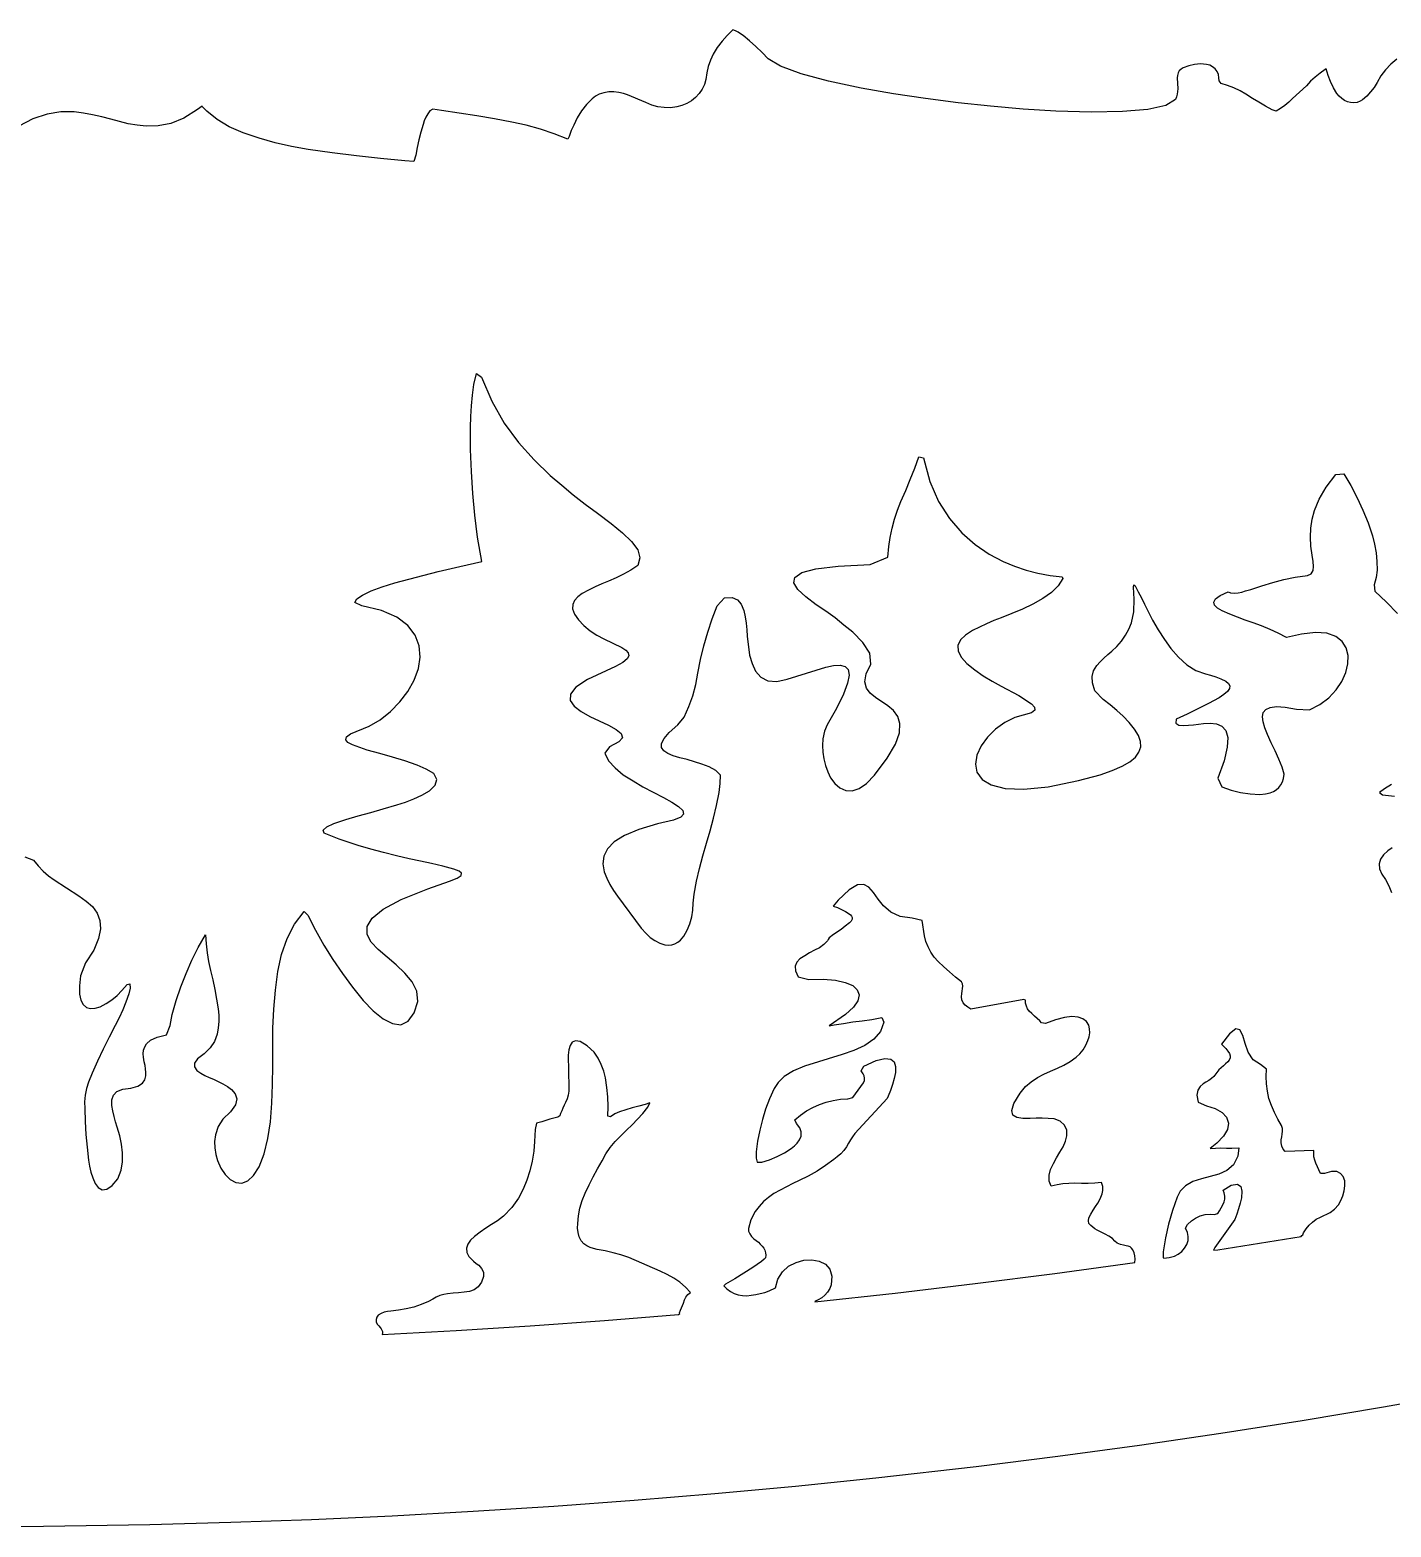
# Model space of a CAD drawing. Extents: x 0.2 to 24.2, y 0.3 to 12.3.
# Drawn here: x 12.452 to 16.189, y 0.272 to 4.385 of the extents above; entities that cross this region are included whole.
import ezdxf

# ---------------------------------------------------------------- set-up
doc = ezdxf.new("R2010")
doc.units = 0
doc.linetypes.add('0', pattern=[0])
doc.layers.add('1', color=7, linetype='0')

msp = doc.modelspace()

# ---------------------------------------------------------------- linework, layer by layer
at = {"layer": '1'}
for points in [[(16.204773, 4.30472), (16.18866, 4.291048), (16.174255, 4.275911), (16.16156, 4.25931), (16.150818, 4.241243), (16.142761, 4.227571), (16.13324, 4.21512), (16.122498, 4.203402), (16.110779, 4.192904), (16.104431, 4.189241), (16.095886, 4.186312), (16.087097, 4.185091), (16.078064, 4.185579), (16.069275, 4.187532), (16.061218, 4.191439), (16.053894, 4.19681), (16.046814, 4.203402), (16.040466, 4.21097), (16.030945, 4.226595), (16.022644, 4.243196), (16.016296, 4.260286), (16.011414, 4.278109), (16.00824, 4.276644), (15.994325, 4.266634), (15.981141, 4.255892), (15.968446, 4.244417), (15.956727, 4.231966), (15.918397, 4.19681), (15.908387, 4.1868), (15.897401, 4.177767), (15.885926, 4.16971), (15.873719, 4.162386), (15.863221, 4.166048), (15.844666, 4.176058), (15.8266, 4.186556), (15.808534, 4.197298), (15.790956, 4.208773), (15.774598, 4.21805), (15.757752, 4.226107), (15.740418, 4.232943), (15.722596, 4.238558), (15.717225, 4.24515), (15.716737, 4.25345), (15.715272, 4.262484), (15.71161, 4.270784), (15.706239, 4.278109), (15.699403, 4.283968), (15.691346, 4.288118), (15.682557, 4.290316), (15.6662, 4.29178), (15.649842, 4.29056), (15.633729, 4.287142), (15.618348, 4.281282), (15.612733, 4.27762), (15.60785, 4.272982), (15.604676, 4.267122), (15.602723, 4.26053), (15.602479, 4.253939), (15.603456, 4.223665), (15.602967, 4.216097), (15.601991, 4.208773), (15.599793, 4.201448), (15.597108, 4.194368), (15.570985, 4.177767), (15.521424, 4.16678), (15.451844, 4.160921), (15.366395, 4.1597), (15.268983, 4.162386), (15.179383, 4.168001), (15.089784, 4.17557), (15.000428, 4.185091), (14.911317, 4.196566), (14.822694, 4.209749), (14.734071, 4.22513), (14.644227, 4.244173), (14.569276, 4.264681), (14.512635, 4.285433), (14.478944, 4.306185), (14.462586, 4.32303), (14.445497, 4.339388), (14.428163, 4.355257), (14.410096, 4.370394), (14.403504, 4.375032), (14.396668, 4.379183), (14.389588, 4.382601), (14.38202, 4.385286), (14.366639, 4.370394), (14.352479, 4.35428), (14.339295, 4.337191), (14.327821, 4.319124), (14.320497, 4.302523), (14.314637, 4.285189), (14.310731, 4.267611), (14.30829, 4.249544), (14.303895, 4.235628), (14.297547, 4.222445), (14.289491, 4.210238), (14.279481, 4.199495), (14.26825, 4.190218), (14.255555, 4.182894), (14.242127, 4.177279), (14.227967, 4.173616), (14.210633, 4.171663), (14.193299, 4.171907), (14.176209, 4.174349), (14.159608, 4.178988), (14.143495, 4.185579), (14.092469, 4.207308), (14.081727, 4.210238), (14.068543, 4.213655), (14.055116, 4.21512), (14.041444, 4.214876), (14.028016, 4.212923), (14.015077, 4.209017), (14.005067, 4.203402), (13.99579, 4.196321), (13.980165, 4.180452), (13.966493, 4.163118), (13.954774, 4.144075), (13.945252, 4.124056), (13.94159, 4.116488), (13.938416, 4.108675), (13.935487, 4.100618), (13.932801, 4.092562), (13.928895, 4.085238), (13.891541, 4.10013), (13.8537, 4.11307), (13.814881, 4.123568), (13.775575, 4.131868), (13.727479, 4.141146), (13.679139, 4.149446), (13.630555, 4.157015), (13.581971, 4.163607), (13.55829, 4.167269), (13.550477, 4.163118), (13.544129, 4.154573), (13.539002, 4.14554), (13.534608, 4.135775), (13.531434, 4.125765), (13.525575, 4.104769), (13.520204, 4.083529), (13.515565, 4.062288), (13.51117, 4.041048), (13.506532, 4.024202), (13.481385, 4.025667), (13.414979, 4.032503), (13.348573, 4.039827), (13.282166, 4.048128), (13.216004, 4.057161), (13.17035, 4.065218), (13.125428, 4.075472), (13.080995, 4.087923), (13.037049, 4.102571), (12.999207, 4.119173), (12.96576, 4.138948), (12.93744, 4.161898), (12.925721, 4.174349), (12.9245, 4.176302), (12.911805, 4.166292), (12.874452, 4.142611), (12.838563, 4.128206), (12.804383, 4.121614), (12.77118, 4.120882), (12.746522, 4.123568), (12.722108, 4.127718), (12.697938, 4.133333), (12.674012, 4.140169), (12.64911, 4.146761), (12.624207, 4.152376), (12.598817, 4.157015), (12.573426, 4.160433), (12.537293, 4.160189), (12.499452, 4.154085), (12.459657, 4.140657), (12.421571, 4.120882)], [(12.437684, 2.113802), (12.46161, 2.10428), (12.474305, 2.089144), (12.488221, 2.074739), (12.503114, 2.0618), (12.518983, 2.050081), (12.586366, 2.006868), (12.606385, 1.99222), (12.623475, 1.976839), (12.636415, 1.959017), (12.644227, 1.938997), (12.64618, 1.915804), (12.640565, 1.889193), (12.627137, 1.857698), (12.604188, 1.822054), (12.591249, 1.787142), (12.588075, 1.759066), (12.588319, 1.736849), (12.591981, 1.719759), (12.598329, 1.707796), (12.607362, 1.700228), (12.618104, 1.69681), (12.630799, 1.697542), (12.644715, 1.701693), (12.661317, 1.710482), (12.676942, 1.72098), (12.691346, 1.732943), (12.70453, 1.74637), (12.71869, 1.762728), (12.726747, 1.765169), (12.726991, 1.752718), (12.723573, 1.737093), (12.715516, 1.714876), (12.706727, 1.693148), (12.696717, 1.671663), (12.685975, 1.650667), (12.669374, 1.618196), (12.65326, 1.585726), (12.637635, 1.552767), (12.622499, 1.519808), (12.612733, 1.494417), (12.607118, 1.476839), (12.6037, 1.459017), (12.602235, 1.440706), (12.602723, 1.422396), (12.603944, 1.386751), (12.605897, 1.351351), (12.609071, 1.31595), (12.612977, 1.28055), (12.615418, 1.264193), (12.619325, 1.247835), (12.624452, 1.231966), (12.630799, 1.216585), (12.639588, 1.204866), (12.650331, 1.199251), (12.663026, 1.200716), (12.677674, 1.210726), (12.693543, 1.229525), (12.702577, 1.252474), (12.706483, 1.276155), (12.70575, 1.300325), (12.703065, 1.324251), (12.698426, 1.347689), (12.69159, 1.370882), (12.687196, 1.38553), (12.68329, 1.400423), (12.679872, 1.41556), (12.677186, 1.430696), (12.677186, 1.446566), (12.681581, 1.459261), (12.690858, 1.469271), (12.706727, 1.475863), (12.729432, 1.47806), (12.748475, 1.483675), (12.760682, 1.491488), (12.767762, 1.501009), (12.770448, 1.511995), (12.770448, 1.521517), (12.769715, 1.531282), (12.76825, 1.540804), (12.765809, 1.550081), (12.763856, 1.563265), (12.762879, 1.572786), (12.7641, 1.582308), (12.767274, 1.591341), (12.772157, 1.599642), (12.783387, 1.609896), (12.801698, 1.618196), (12.826844, 1.624788), (12.836854, 1.650423), (12.842957, 1.680452), (12.8537, 1.718782), (12.866151, 1.75638), (12.880555, 1.793245), (12.896424, 1.829622), (12.914247, 1.865023), (12.933778, 1.899691), (12.935487, 1.875032), (12.938416, 1.850374), (12.942567, 1.825716), (12.947938, 1.801546), (12.954041, 1.775423), (12.959657, 1.749056), (12.96454, 1.722689), (12.96869, 1.696077), (12.970399, 1.678743), (12.970643, 1.661409), (12.969178, 1.643831), (12.966249, 1.626741), (12.958924, 1.606722), (12.947206, 1.588655), (12.930848, 1.572542), (12.912049, 1.55887), (12.903749, 1.546907), (12.903749, 1.536409), (12.910584, 1.527132), (12.921327, 1.519564), (12.932557, 1.512972), (12.944032, 1.507357), (12.956239, 1.502474), (12.969178, 1.496614), (12.981874, 1.489779), (12.994081, 1.482454), (13.005799, 1.474154), (13.015565, 1.462191), (13.019715, 1.448763), (13.016053, 1.432405), (13.003114, 1.413607), (12.982118, 1.393099), (12.968934, 1.372591), (12.961366, 1.349886), (12.959168, 1.332064), (12.959413, 1.314241), (12.962098, 1.296419), (12.966981, 1.279329), (12.976014, 1.258333), (12.987977, 1.240755), (13.001893, 1.227327), (13.017274, 1.219271), (13.033631, 1.217562), (13.049989, 1.223421), (13.066102, 1.23807), (13.081239, 1.262484), (13.094911, 1.297396), (13.105409, 1.339876), (13.112245, 1.385775), (13.115907, 1.437044), (13.118104, 1.488558), (13.119325, 1.539827), (13.119081, 1.591341), (13.119325, 1.643343), (13.121522, 1.695345), (13.125916, 1.747347), (13.132508, 1.798861), (13.143006, 1.845736), (13.157899, 1.889437), (13.178407, 1.928988), (13.204774, 1.9639), (13.214784, 1.953402), (13.236268, 1.911898), (13.259217, 1.87137), (13.283875, 1.83182), (13.310243, 1.793245), (13.337831, 1.755648), (13.367127, 1.719271), (13.394715, 1.69095), (13.421815, 1.668978), (13.44745, 1.655794), (13.470643, 1.65262), (13.490663, 1.661898), (13.50702, 1.684847), (13.51703, 1.716341), (13.514344, 1.744417), (13.501405, 1.770296), (13.481385, 1.794222), (13.457215, 1.816683), (13.408143, 1.858675), (13.389344, 1.879427), (13.378114, 1.900423), (13.378114, 1.922152), (13.391297, 1.945345), (13.421571, 1.969759), (13.471375, 1.99637), (13.544129, 2.025667), (13.604188, 2.046419), (13.62494, 2.054964), (13.635682, 2.062288), (13.637391, 2.068636), (13.630555, 2.074495), (13.615907, 2.080111), (13.585389, 2.087923), (13.554872, 2.095247), (13.524354, 2.101839), (13.493592, 2.108187), (13.458192, 2.116488), (13.423036, 2.125277), (13.388124, 2.134798), (13.353211, 2.144808), (13.300965, 2.16263), (13.260194, 2.178743), (13.257508, 2.187288), (13.26703, 2.196077), (13.286317, 2.205111), (13.319764, 2.215853), (13.3537, 2.226351), (13.387635, 2.235872), (13.421571, 2.24515), (13.459413, 2.256624), (13.48285, 2.264193), (13.505799, 2.272982), (13.528016, 2.28348), (13.5495, 2.295198), (13.565125, 2.310335), (13.56952, 2.32596), (13.560731, 2.342318), (13.539735, 2.354525), (13.515077, 2.365267), (13.481141, 2.376986), (13.447206, 2.387728), (13.412782, 2.397738), (13.378114, 2.406771), (13.337831, 2.420931), (13.324891, 2.428011), (13.319276, 2.435335), (13.320985, 2.442904), (13.331971, 2.451448), (13.383241, 2.472689), (13.413514, 2.490511), (13.441834, 2.512728), (13.467713, 2.539095), (13.489442, 2.567904), (13.506776, 2.598909), (13.518495, 2.630648), (13.523622, 2.66263), (13.52118, 2.693392), (13.510194, 2.722933), (13.48993, 2.749056), (13.459657, 2.772249), (13.41742, 2.79056), (13.363465, 2.803255), (13.344422, 2.812532), (13.350038, 2.822298), (13.365418, 2.832796), (13.388856, 2.844027), (13.418885, 2.855013), (13.453553, 2.866243), (13.513124, 2.882357), (13.572694, 2.897493), (13.632752, 2.911654), (13.693055, 2.924837), (13.681336, 2.991976), (13.673768, 3.052034), (13.668153, 3.112093), (13.664002, 3.17264), (13.661805, 3.232943), (13.661317, 3.293489), (13.662293, 3.32303), (13.664247, 3.352571), (13.667176, 3.382113), (13.671082, 3.411409), (13.678163, 3.441683), (13.692323, 3.431185), (13.720399, 3.365023), (13.754579, 3.305452), (13.793885, 3.25223), (13.836366, 3.204378), (13.880555, 3.161409), (13.912049, 3.13431), (13.944032, 3.107943), (13.976991, 3.082552), (14.010438, 3.057894), (14.047791, 3.029818), (14.079286, 3.004183), (14.104188, 2.980257), (14.12079, 2.957064), (14.126893, 2.934847), (14.12079, 2.914339), (14.101747, 2.901644), (14.081971, 2.890169), (14.061463, 2.879915), (14.040467, 2.870882), (14.022157, 2.863314), (14.003846, 2.855013), (13.986024, 2.846468), (13.968446, 2.837191), (13.956239, 2.828157), (13.947206, 2.818148), (13.942323, 2.807161), (13.942079, 2.794954), (13.947206, 2.78055), (13.957948, 2.764437), (13.973329, 2.748812), (13.990174, 2.734896), (14.008485, 2.722933), (14.028016, 2.712923), (14.077332, 2.688509), (14.088075, 2.681185), (14.094666, 2.673861), (14.096131, 2.665804), (14.091493, 2.657259), (14.07953, 2.647493), (14.05951, 2.636263), (13.983094, 2.601107), (13.950868, 2.579866), (13.935975, 2.560579), (13.935731, 2.543245), (13.946473, 2.527376), (13.965516, 2.512728), (13.989442, 2.4993), (14.040711, 2.47513), (14.061707, 2.463411), (14.075379, 2.452181), (14.079041, 2.440706), (14.069276, 2.429232), (14.043153, 2.416292), (14.030457, 2.398226), (14.040956, 2.377474), (14.058534, 2.357943), (14.081239, 2.339388), (14.108094, 2.322298), (14.135194, 2.306429), (14.163026, 2.291048), (14.191346, 2.276888), (14.21454, 2.263948), (14.23285, 2.251986), (14.244325, 2.240999), (14.246766, 2.230989), (14.238954, 2.222445), (14.219422, 2.214144), (14.175477, 2.204134), (14.123963, 2.189241), (14.084657, 2.17264), (14.056092, 2.154818), (14.037538, 2.135775), (14.027528, 2.115511), (14.025086, 2.094515), (14.028504, 2.072786), (14.035584, 2.054964), (14.044374, 2.03763), (14.054139, 2.021029), (14.06537, 2.005404), (14.130555, 1.917757), (14.144227, 1.902864), (14.155213, 1.892366), (14.167665, 1.883577), (14.181336, 1.876497), (14.195741, 1.871614), (14.205018, 1.870882), (14.214295, 1.871859), (14.223084, 1.874544), (14.231385, 1.879183), (14.238465, 1.885042), (14.247254, 1.89554), (14.256532, 1.912386), (14.263856, 1.929964), (14.268983, 1.948519), (14.271913, 1.967562), (14.272645, 1.986605), (14.275575, 2.011507), (14.282411, 2.046663), (14.290467, 2.08182), (14.299745, 2.116488), (14.309999, 2.150911), (14.320008, 2.185335), (14.329041, 2.220247), (14.337342, 2.255159), (14.344422, 2.290316), (14.347352, 2.315462), (14.348573, 2.338411), (14.334901, 2.351107), (14.317079, 2.360628), (14.297303, 2.367952), (14.27704, 2.374788), (14.256776, 2.380648), (14.236268, 2.385775), (14.218446, 2.39139), (14.203553, 2.397738), (14.192811, 2.405306), (14.186463, 2.414095), (14.186219, 2.425325), (14.193055, 2.438753), (14.207459, 2.455599), (14.230897, 2.475863), (14.248231, 2.497835), (14.26117, 2.526644), (14.271913, 2.556429), (14.280213, 2.586946), (14.286317, 2.617952), (14.293397, 2.655794), (14.30243, 2.693392), (14.312928, 2.730745), (14.325379, 2.767122), (14.339295, 2.803255), (14.359559, 2.824984), (14.379823, 2.826204), (14.394471, 2.820101), (14.404969, 2.807894), (14.411805, 2.790316), (14.415467, 2.772738), (14.418397, 2.755159), (14.42035, 2.737337), (14.421327, 2.719515), (14.428163, 2.668001), (14.434754, 2.644564), (14.444276, 2.624056), (14.45868, 2.607698), (14.477723, 2.596956), (14.503114, 2.595003), (14.530946, 2.602083), (14.636903, 2.635042), (14.658631, 2.639193), (14.676454, 2.640413), (14.690125, 2.636751), (14.69867, 2.627962), (14.701112, 2.61307), (14.697206, 2.590609), (14.685731, 2.560335), (14.6662, 2.521273), (14.640809, 2.476351), (14.633485, 2.458529), (14.629334, 2.438265), (14.628114, 2.41971), (14.628846, 2.401155), (14.631532, 2.382845), (14.63617, 2.364779), (14.642518, 2.3472), (14.650575, 2.330599), (14.662293, 2.31473), (14.676209, 2.303011), (14.691834, 2.296175), (14.709413, 2.295198), (14.7287, 2.301302), (14.749452, 2.315462), (14.771424, 2.338411), (14.806092, 2.384554), (14.828309, 2.423372), (14.839295, 2.454622), (14.840516, 2.479769), (14.834657, 2.499544), (14.823182, 2.515657), (14.807801, 2.528841), (14.77411, 2.55179), (14.759461, 2.563753), (14.748963, 2.577425), (14.744569, 2.594515), (14.747743, 2.615999), (14.76117, 2.642611), (14.758485, 2.673128), (14.738954, 2.702181), (14.711366, 2.730501), (14.687196, 2.750521), (14.662538, 2.769808), (14.637147, 2.788607), (14.611268, 2.806429), (14.582215, 2.828402), (14.560731, 2.848421), (14.5495, 2.866243), (14.552186, 2.88138), (14.571229, 2.894564), (14.609803, 2.904818), (14.671327, 2.911898), (14.758973, 2.916536), (14.807313, 2.936556), (14.810731, 2.965853), (14.814149, 2.991243), (14.819276, 3.016634), (14.825868, 3.041536), (14.833924, 3.065706), (14.84369, 3.089632), (14.856874, 3.12015), (14.869325, 3.150667), (14.881532, 3.181673), (14.893006, 3.212679), (14.905946, 3.209505), (14.923036, 3.145052), (14.946961, 3.089876), (14.976502, 3.043001), (15.010438, 3.003695), (15.047059, 2.971468), (15.085389, 2.945589), (15.124207, 2.925081), (15.155213, 2.912142), (15.187196, 2.901155), (15.219666, 2.892611), (15.25287, 2.886507), (15.286317, 2.882601), (15.287782, 2.878206), (15.274842, 2.857943), (15.256532, 2.839632), (15.233582, 2.823275), (15.20575, 2.808138), (15.17743, 2.794466), (15.148377, 2.781771), (15.118836, 2.77054), (15.098817, 2.762484), (15.078797, 2.753939), (15.059266, 2.744905), (15.039735, 2.735384), (15.020692, 2.722933), (15.00702, 2.709505), (14.99994, 2.694368), (15.000672, 2.678255), (15.009461, 2.661165), (15.024354, 2.644564), (15.046571, 2.626986), (15.069764, 2.610872), (15.093934, 2.59598), (15.118836, 2.582796), (15.16742, 2.556673), (15.201844, 2.534456), (15.209901, 2.524691), (15.210877, 2.51639), (15.202332, 2.50931), (15.15619, 2.496126), (15.128846, 2.482698), (15.103456, 2.464388), (15.081239, 2.442415), (15.063905, 2.418245), (15.052186, 2.393099), (15.048036, 2.368685), (15.052186, 2.34598), (15.06659, 2.32596), (15.091737, 2.311068), (15.129579, 2.30179), (15.181092, 2.299593), (15.248231, 2.306429), (15.331483, 2.32303), (15.390565, 2.339144), (15.423524, 2.350618), (15.450624, 2.362337), (15.471864, 2.374788), (15.487245, 2.387728), (15.49701, 2.401155), (15.501893, 2.41556), (15.501161, 2.430941), (15.495545, 2.447054), (15.485047, 2.464388), (15.470155, 2.482698), (15.453553, 2.499788), (15.435975, 2.515902), (15.417665, 2.531282), (15.398866, 2.545931), (15.376405, 2.570101), (15.369325, 2.591341), (15.368348, 2.609407), (15.372743, 2.625032), (15.381288, 2.638948), (15.391053, 2.649446), (15.401063, 2.6597), (15.411561, 2.669466), (15.422547, 2.678743), (15.436463, 2.691927), (15.449159, 2.706331), (15.459901, 2.7222), (15.468934, 2.739046), (15.476258, 2.756868), (15.482606, 2.786898), (15.484315, 2.821566), (15.481874, 2.854769), (15.483094, 2.860628), (15.486512, 2.858431), (15.495301, 2.841829), (15.50409, 2.824984), (15.512147, 2.808138), (15.520204, 2.791048), (15.534364, 2.76346), (15.549989, 2.736849), (15.566834, 2.710726), (15.584901, 2.685579), (15.605897, 2.662142), (15.628846, 2.64139), (15.653016, 2.626009), (15.679383, 2.616243), (15.693788, 2.612581), (15.707948, 2.608187), (15.721864, 2.602816), (15.735291, 2.596468), (15.743348, 2.589876), (15.746766, 2.58304), (15.745545, 2.575716), (15.73993, 2.568148), (15.730409, 2.559603), (15.716981, 2.550814), (15.687928, 2.535189), (15.658631, 2.520052), (15.62909, 2.505404), (15.599305, 2.491488), (15.598573, 2.480745), (15.606874, 2.475374), (15.620057, 2.474154), (15.633485, 2.47513), (15.647157, 2.476351), (15.660584, 2.47806), (15.674012, 2.480257), (15.693055, 2.481234), (15.710389, 2.479036), (15.724793, 2.472933), (15.735536, 2.460726), (15.740907, 2.441927), (15.739686, 2.414583), (15.730897, 2.377718), (15.713319, 2.329622), (15.724793, 2.305941), (15.750184, 2.297152), (15.776063, 2.290804), (15.802674, 2.286654), (15.829286, 2.284945), (15.844178, 2.286654), (15.857362, 2.289827), (15.866151, 2.293245), (15.873963, 2.298128), (15.881043, 2.304476), (15.886903, 2.3118), (15.891053, 2.320101), (15.893983, 2.329134), (15.895692, 2.340853), (15.890565, 2.359896), (15.880799, 2.382357), (15.87079, 2.404818), (15.860536, 2.427279), (15.850282, 2.449495), (15.842957, 2.467806), (15.838075, 2.484407), (15.83661, 2.498568), (15.838563, 2.509798), (15.845155, 2.518587), (15.857118, 2.523958), (15.874696, 2.5264), (15.898866, 2.524935), (15.930116, 2.519564), (15.96576, 2.517611), (15.993836, 2.532015), (16.01825, 2.55057), (16.038269, 2.572054), (16.054138, 2.595491), (16.06488, 2.619661), (16.07074, 2.643831), (16.071228, 2.666536), (16.066101, 2.687777), (16.054626, 2.705355), (16.037292, 2.719027), (16.013123, 2.727816), (15.981874, 2.729769), (15.943299, 2.725374), (15.901795, 2.716341), (15.879579, 2.72806), (15.857118, 2.738558), (15.833924, 2.748079), (15.810243, 2.75638), (15.788758, 2.763948), (15.767518, 2.771761), (15.746522, 2.780306), (15.725526, 2.789339), (15.712586, 2.797152), (15.70453, 2.805452), (15.702332, 2.813753), (15.707215, 2.822298), (15.719911, 2.831331), (15.741883, 2.841341), (15.748231, 2.8389), (15.758729, 2.838411), (15.769471, 2.839144), (15.779725, 2.840853), (15.789979, 2.844027), (15.804383, 2.848177), (15.834413, 2.858431), (15.864442, 2.867464), (15.895204, 2.875277), (15.925965, 2.882113), (15.959901, 2.886263), (15.969911, 2.89139), (15.975038, 2.899935), (15.976502, 2.911165), (15.975526, 2.925325), (15.973084, 2.942659), (15.969422, 2.967073), (15.968202, 2.991732), (15.969422, 3.01639), (15.973084, 3.041048), (15.978944, 3.064974), (15.991883, 3.09598), (16.011169, 3.129183), (16.038025, 3.163607), (16.059753, 3.166048), (16.079041, 3.133577), (16.096619, 3.10013), (16.112244, 3.06595), (16.12616, 3.030794), (16.138367, 2.99515), (16.144226, 2.9722), (16.148376, 2.948763), (16.150574, 2.925081), (16.150818, 2.9014), (16.148132, 2.880648), (16.142517, 2.861116), (16.145203, 2.843782), (16.176941, 2.813509), (16.207214, 2.781771)], [(16.190613, 2.312044), (16.17157, 2.300814), (16.15741, 2.29056), (16.166199, 2.284456), (16.198669, 2.280306)], [(16.19281, 2.137972), (16.180115, 2.129915), (16.168396, 2.118929), (16.160583, 2.106966), (16.156921, 2.094271), (16.157898, 2.080599), (16.163757, 2.066195), (16.1745, 2.051058), (16.183044, 2.033724), (16.190125, 2.015657)], [(16.391052, 0.64139), (16.168396, 0.601839), (15.945497, 0.564486), (15.722108, 0.529573), (15.498475, 0.496859), (15.274598, 0.466341), (15.050233, 0.438265), (14.774354, 0.406771), (14.553651, 0.38431), (14.332704, 0.363802), (14.111512, 0.345491), (13.890077, 0.329134), (13.668641, 0.314974), (13.446961, 0.302767), (13.225282, 0.292757), (13.003602, 0.2847), (12.781678, 0.278841), (12.489198, 0.273958), (12.278016, 0.272493)]]:
    msp.add_lwpolyline(points, dxfattribs=at)
for points in [[(15.480409, 1.034456), (15.476747, 1.038607), (15.472596, 1.042025), (15.467469, 1.044222), (15.462098, 1.045443), (15.454774, 1.047152), (15.445985, 1.049105), (15.437684, 1.052767), (15.430604, 1.058138), (15.424745, 1.064974), (15.414491, 1.071321), (15.403993, 1.077425), (15.393495, 1.08304), (15.382508, 1.088167), (15.376161, 1.091829), (15.370301, 1.09598), (15.364686, 1.100863), (15.359803, 1.106234), (15.358338, 1.113558), (15.359803, 1.121859), (15.365174, 1.132357), (15.371034, 1.142855), (15.377381, 1.152864), (15.383973, 1.16263), (15.388612, 1.170687), (15.392518, 1.178988), (15.395692, 1.187777), (15.398133, 1.19681), (15.397889, 1.208284), (15.393983, 1.219027), (15.375916, 1.217318), (15.357606, 1.216341), (15.33954, 1.216341), (15.321229, 1.216829), (15.304872, 1.216585), (15.288514, 1.21512), (15.272401, 1.212679), (15.256288, 1.209261), (15.250184, 1.222689), (15.250184, 1.238802), (15.254334, 1.254915), (15.262147, 1.271029), (15.270692, 1.286654), (15.279481, 1.302279), (15.288758, 1.317415), (15.29535, 1.332796), (15.299256, 1.347689), (15.298768, 1.362581), (15.292909, 1.376741), (15.280946, 1.387728), (15.263856, 1.393587), (15.247499, 1.395296), (15.231141, 1.396029), (15.214784, 1.395784), (15.198426, 1.394808), (15.177918, 1.394808), (15.161561, 1.397493), (15.150819, 1.404329), (15.147645, 1.416536), (15.153749, 1.436312), (15.170594, 1.464388), (15.185975, 1.483187), (15.2016, 1.495882), (15.218446, 1.507113), (15.236024, 1.516878), (15.254579, 1.525179), (15.273133, 1.532747), (15.290956, 1.541536), (15.30829, 1.55179), (15.324647, 1.563021), (15.335145, 1.572786), (15.344178, 1.583773), (15.351502, 1.59598), (15.357118, 1.609163), (15.360536, 1.619417), (15.362, 1.630159), (15.361756, 1.641146), (15.359559, 1.651644), (15.353456, 1.661654), (15.343446, 1.668978), (15.330018, 1.673616), (15.313172, 1.675081), (15.29242, 1.672396), (15.268006, 1.666292), (15.240174, 1.656038), (15.229432, 1.657503), (15.224549, 1.663118), (15.217225, 1.66971), (15.210145, 1.676302), (15.203065, 1.682894), (15.195985, 1.68973), (15.191346, 1.696321), (15.187928, 1.703646), (15.185975, 1.711458), (15.185243, 1.719515), (15.180848, 1.721712), (15.03534, 1.695589), (15.026795, 1.700472), (15.019959, 1.705843), (15.014588, 1.712679), (15.01117, 1.720736), (15.00995, 1.72928), (15.010926, 1.73807), (15.013856, 1.758821), (15.012391, 1.764925), (15.009461, 1.770052), (14.993104, 1.78348), (14.976991, 1.797396), (14.961122, 1.811556), (14.945741, 1.826204), (14.934999, 1.838411), (14.925477, 1.851595), (14.917909, 1.865999), (14.911805, 1.881136), (14.907899, 1.897005), (14.90204, 1.938753), (14.874696, 1.945345), (14.841004, 1.949739), (14.81537, 1.961702), (14.795838, 1.978792), (14.780946, 1.997591), (14.768006, 2.015902), (14.755555, 2.030306), (14.741883, 2.038118), (14.724549, 2.036654), (14.7016, 2.02347), (14.671327, 1.994417), (14.657655, 1.978304), (14.669129, 1.974154), (14.68036, 1.969271), (14.691102, 1.9639), (14.7016, 1.957552), (14.705018, 1.954622), (14.707704, 1.95096), (14.709413, 1.94681), (14.709901, 1.942415), (14.706971, 1.937288), (14.702332, 1.932161), (14.690858, 1.922884), (14.679139, 1.913851), (14.666932, 1.90555), (14.654481, 1.897493), (14.650575, 1.89432), (14.646913, 1.890902), (14.643983, 1.886995), (14.641541, 1.882601), (14.63202, 1.872591), (14.619569, 1.864046), (14.605897, 1.85721), (14.592469, 1.849886), (14.579286, 1.842073), (14.566346, 1.833773), (14.557801, 1.824495), (14.553407, 1.813753), (14.554139, 1.800325), (14.561707, 1.784212), (14.590272, 1.777132), (14.629823, 1.77762), (14.663514, 1.774691), (14.690858, 1.768831), (14.711122, 1.759798), (14.723817, 1.748568), (14.728944, 1.734652), (14.725526, 1.718538), (14.713075, 1.700472), (14.69159, 1.680696), (14.646424, 1.649446), (14.659852, 1.652376), (14.685731, 1.656282), (14.71161, 1.660189), (14.737489, 1.663607), (14.763368, 1.66678), (14.791444, 1.672396), (14.797059, 1.659945), (14.787049, 1.633577), (14.768983, 1.612581), (14.744081, 1.595736), (14.71454, 1.58182), (14.681825, 1.570345), (14.579041, 1.538607), (14.548524, 1.525911), (14.522889, 1.509798), (14.506043, 1.493685), (14.495301, 1.476839), (14.48285, 1.449251), (14.472108, 1.420931), (14.463075, 1.392122), (14.45575, 1.362825), (14.450135, 1.33304), (14.446229, 1.303011), (14.446473, 1.286165), (14.449159, 1.275179), (14.461854, 1.274691), (14.483094, 1.281527), (14.503602, 1.290071), (14.523622, 1.300325), (14.54242, 1.312288), (14.550965, 1.319368), (14.558534, 1.327425), (14.564637, 1.336702), (14.569276, 1.346712), (14.570008, 1.358431), (14.566102, 1.369661), (14.556825, 1.380892), (14.552186, 1.39139), (14.567567, 1.404085), (14.583924, 1.41556), (14.601502, 1.425325), (14.619569, 1.433382), (14.638612, 1.439974), (14.657899, 1.444613), (14.677674, 1.447542), (14.697694, 1.448763), (14.711366, 1.452913), (14.719178, 1.462435), (14.726502, 1.472445), (14.733827, 1.482454), (14.740663, 1.492708), (14.743104, 1.498812), (14.743592, 1.505404), (14.742372, 1.511751), (14.739442, 1.517611), (14.734803, 1.525423), (14.742127, 1.538607), (14.775331, 1.553988), (14.799256, 1.559847), (14.81537, 1.558138), (14.824891, 1.550081), (14.828797, 1.537386), (14.828553, 1.521517), (14.825135, 1.504915), (14.820741, 1.488314), (14.815125, 1.4722), (14.808534, 1.456575), (14.80536, 1.449495), (14.716737, 1.353548), (14.710389, 1.344759), (14.704774, 1.33597), (14.699159, 1.326693), (14.694276, 1.317171), (14.686707, 1.307161), (14.678163, 1.297884), (14.668885, 1.289583), (14.65912, 1.281771), (14.636659, 1.265413), (14.613221, 1.250277), (14.589051, 1.236605), (14.563905, 1.224642), (14.546327, 1.216097), (14.528993, 1.207064), (14.511659, 1.19803), (14.494569, 1.188509), (14.47992, 1.178255), (14.466249, 1.166536), (14.454041, 1.153353), (14.443299, 1.138948), (14.431825, 1.116243), (14.424745, 1.092806), (14.424745, 1.085238), (14.428651, 1.077669), (14.433534, 1.070589), (14.439637, 1.064486), (14.446473, 1.059359), (14.452088, 1.05472), (14.457459, 1.049837), (14.462342, 1.044466), (14.466981, 1.038851), (14.470155, 1.032747), (14.472108, 1.026155), (14.472352, 1.01932), (14.471375, 1.012484), (14.467957, 1.008333), (14.460877, 1.00223), (14.436707, 0.985872), (14.412049, 0.969759), (14.387147, 0.954378), (14.362, 0.939486), (14.357362, 0.935335), (14.365663, 0.92679), (14.375184, 0.91971), (14.385682, 0.914339), (14.396913, 0.910433), (14.408631, 0.908236), (14.420594, 0.907991), (14.432313, 0.909456), (14.445008, 0.911165), (14.457215, 0.913851), (14.469666, 0.917025), (14.481629, 0.921175), (14.499452, 0.929964), (14.505555, 0.95389), (14.518006, 0.973665), (14.535096, 0.989046), (14.555604, 0.999544), (14.577332, 1.005648), (14.599305, 1.006868), (14.619325, 1.003206), (14.63617, 0.994417), (14.648133, 0.980501), (14.653993, 0.961458), (14.651795, 0.938265), (14.647889, 0.927767), (14.642274, 0.918001), (14.63495, 0.909456), (14.626161, 0.902376), (14.616395, 0.897005), (14.61078, 0.89432), (14.607362, 0.891634), (14.827332, 0.915316), (15.047059, 0.941195), (15.266297, 0.969271), (15.485536, 0.999544), (15.486268, 1.008577), (15.485536, 1.017366), (15.483582, 1.026155)], [(14.265321, 0.917025), (14.251649, 0.931673), (14.236268, 0.944857), (14.219666, 0.956331), (14.202088, 0.965853), (14.182801, 0.975374), (14.096131, 1.013216), (14.074891, 1.020052), (14.053163, 1.025911), (14.031434, 1.031038), (14.009461, 1.035433), (13.999696, 1.037386), (13.990174, 1.04056), (13.981141, 1.044954), (13.97284, 1.05057), (13.965516, 1.059114), (13.960389, 1.070101), (13.957215, 1.08182), (13.95575, 1.093782), (13.956239, 1.105989), (13.958192, 1.127474), (13.962342, 1.148714), (13.96869, 1.169466), (13.976747, 1.189486), (13.987489, 1.212191), (13.998719, 1.234652), (14.010682, 1.256624), (14.023377, 1.278353), (14.033631, 1.297396), (14.045594, 1.315218), (14.059022, 1.332064), (14.074159, 1.347689), (14.089784, 1.362581), (14.105165, 1.377718), (14.120301, 1.393099), (14.135194, 1.408724), (14.148377, 1.425814), (14.153749, 1.438021), (14.141541, 1.433626), (14.123719, 1.428743), (14.105897, 1.423861), (14.088319, 1.418734), (14.070497, 1.413607), (14.057557, 1.407503), (14.046082, 1.399691), (14.039002, 1.4014), (14.039491, 1.427767), (14.038758, 1.454134), (14.036073, 1.480257), (14.032166, 1.50638), (14.027528, 1.525179), (14.020692, 1.543489), (14.011903, 1.560823), (14.000916, 1.576937), (13.982362, 1.594759), (13.962586, 1.606478), (13.949891, 1.608675), (13.940858, 1.604769), (13.934999, 1.595736), (13.931581, 1.583284), (13.929872, 1.568636), (13.931825, 1.480745), (13.931581, 1.470003), (13.929872, 1.459261), (13.926942, 1.448763), (13.922547, 1.438753), (13.918885, 1.431185), (13.915467, 1.423616), (13.912049, 1.416048), (13.90912, 1.408236), (13.907166, 1.402132), (13.901795, 1.398226), (13.890565, 1.39554), (13.879579, 1.392611), (13.868592, 1.389193), (13.85785, 1.385286), (13.842469, 1.382113), (13.838807, 1.36429), (13.837586, 1.33182), (13.835389, 1.30472), (13.831239, 1.277864), (13.824891, 1.251497), (13.81659, 1.225618), (13.806092, 1.200472), (13.793885, 1.176302), (13.774842, 1.150179), (13.751893, 1.126497), (13.736024, 1.114046), (13.719666, 1.103792), (13.703797, 1.093294), (13.687928, 1.082308), (13.672547, 1.070833), (13.661805, 1.060335), (13.654481, 1.049837), (13.651063, 1.038851), (13.65204, 1.026644), (13.657166, 1.015902), (13.66327, 1.009066), (13.669862, 1.002718), (13.676942, 0.996859), (13.68451, 0.991488), (13.692323, 0.982943), (13.697206, 0.972933), (13.697206, 0.960726), (13.69159, 0.945101), (13.682313, 0.932161), (13.671571, 0.924593), (13.658875, 0.919954), (13.643983, 0.917757), (13.628846, 0.916048), (13.613954, 0.914583), (13.598817, 0.913363), (13.588075, 0.911409), (13.577577, 0.908236), (13.567567, 0.904085), (13.558045, 0.89847), (13.546082, 0.892122), (13.526307, 0.883577), (13.506043, 0.876741), (13.485291, 0.871614), (13.464051, 0.867952), (13.442811, 0.865999), (13.433778, 0.864779), (13.424745, 0.862581), (13.4162, 0.859163), (13.408143, 0.854525), (13.404237, 0.849154), (13.402528, 0.842562), (13.402772, 0.83597), (13.405457, 0.829866), (13.410096, 0.824984), (13.413514, 0.821077), (13.4162, 0.817171), (13.418641, 0.813753), (13.419862, 0.809847), (13.419862, 0.805696), (13.418885, 0.80179), (13.622499, 0.812532), (13.825868, 0.825228), (14.029237, 0.839876), (14.232362, 0.856478), (14.236024, 0.858919), (14.23578, 0.861361), (14.237977, 0.868196), (14.240663, 0.874788), (14.243348, 0.88138), (14.246522, 0.887728), (14.249207, 0.896273), (14.253358, 0.904085), (14.258729, 0.911165)], [(16.061951, 1.223421), (16.058044, 1.23514), (16.05072, 1.244173), (16.039978, 1.248812), (16.02533, 1.2493), (16.007019, 1.244173), (15.995545, 1.243929), (15.982362, 1.272249), (15.979676, 1.28055), (15.977723, 1.289339), (15.976991, 1.298128), (15.977479, 1.306917), (15.898622, 1.304232), (15.893006, 1.311068), (15.8891, 1.319124), (15.887391, 1.327913), (15.887635, 1.336702), (15.889344, 1.344271), (15.890321, 1.352083), (15.891053, 1.359652), (15.891297, 1.367464), (15.888368, 1.375521), (15.878358, 1.393343), (15.869081, 1.411654), (15.861024, 1.430452), (15.8537, 1.449739), (15.849793, 1.469759), (15.847352, 1.489779), (15.846375, 1.510042), (15.847108, 1.530306), (15.830506, 1.543489), (15.810243, 1.556429), (15.797303, 1.577425), (15.788514, 1.601107), (15.781922, 1.623079), (15.77411, 1.638216), (15.763124, 1.641146), (15.74579, 1.627718), (15.723329, 1.598909), (15.729676, 1.593294), (15.73578, 1.586946), (15.741151, 1.580111), (15.74579, 1.57303), (15.747499, 1.567171), (15.747254, 1.561068), (15.745057, 1.555208), (15.741151, 1.55057), (15.735047, 1.54471), (15.728944, 1.539095), (15.722596, 1.533724), (15.716004, 1.528597), (15.703065, 1.510042), (15.695985, 1.504427), (15.688661, 1.499056), (15.681092, 1.494417), (15.67328, 1.490023), (15.664735, 1.482698), (15.658875, 1.472689), (15.656434, 1.458773), (15.659608, 1.439486), (15.682313, 1.429964), (15.706727, 1.42264), (15.725282, 1.411654), (15.737245, 1.398226), (15.742616, 1.382357), (15.740174, 1.365023), (15.729676, 1.346468), (15.711366, 1.327425), (15.692323, 1.312777), (15.707215, 1.313753), (15.722352, 1.313997), (15.737489, 1.313753), (15.752381, 1.313021), (15.771668, 1.314486), (15.768983, 1.291048), (15.756532, 1.267611), (15.738465, 1.25223), (15.716737, 1.24222), (15.668641, 1.229525), (15.645448, 1.2222), (15.624696, 1.210238), (15.610536, 1.194857), (15.602235, 1.178743), (15.589295, 1.142122), (15.578553, 1.104769), (15.570008, 1.066683), (15.563661, 1.028353), (15.563172, 1.01346), (15.565858, 1.011507), (15.573182, 1.012239), (15.580506, 1.01346), (15.587831, 1.014925), (15.594911, 1.016878), (15.605165, 1.022493), (15.614442, 1.029818), (15.62201, 1.038851), (15.628114, 1.049105), (15.63202, 1.060091), (15.632508, 1.070833), (15.630067, 1.082064), (15.625184, 1.093294), (15.630799, 1.103792), (15.641053, 1.113558), (15.652528, 1.12137), (15.665467, 1.12723), (15.679139, 1.130892), (15.693055, 1.132357), (15.704041, 1.130892), (15.713563, 1.133577), (15.718446, 1.14139), (15.723084, 1.149202), (15.727235, 1.157259), (15.731385, 1.16556), (15.732606, 1.173616), (15.732606, 1.181917), (15.731385, 1.190218), (15.7287, 1.19803), (15.750428, 1.211946), (15.767274, 1.214876), (15.776551, 1.208284), (15.779725, 1.194857), (15.77826, 1.177034), (15.774842, 1.161898), (15.770692, 1.146761), (15.765809, 1.131868), (15.760438, 1.11722), (15.746522, 1.098177), (15.732606, 1.07889), (15.718934, 1.059603), (15.705262, 1.040316), (15.701356, 1.032991), (15.713319, 1.033724), (15.942811, 1.070833), (15.944764, 1.07303), (15.946717, 1.075472), (15.947938, 1.078157), (15.949159, 1.080843), (15.955995, 1.091829), (15.964051, 1.101595), (15.973329, 1.110384), (15.983827, 1.117952), (15.995301, 1.123812), (16.021912, 1.136751), (16.034363, 1.145784), (16.044861, 1.157747), (16.051697, 1.16971), (16.057068, 1.182405), (16.060486, 1.195833), (16.062195, 1.209505)]]:
    msp.add_lwpolyline(points, close=True, dxfattribs=at)

doc.saveas('drawing.dxf')
